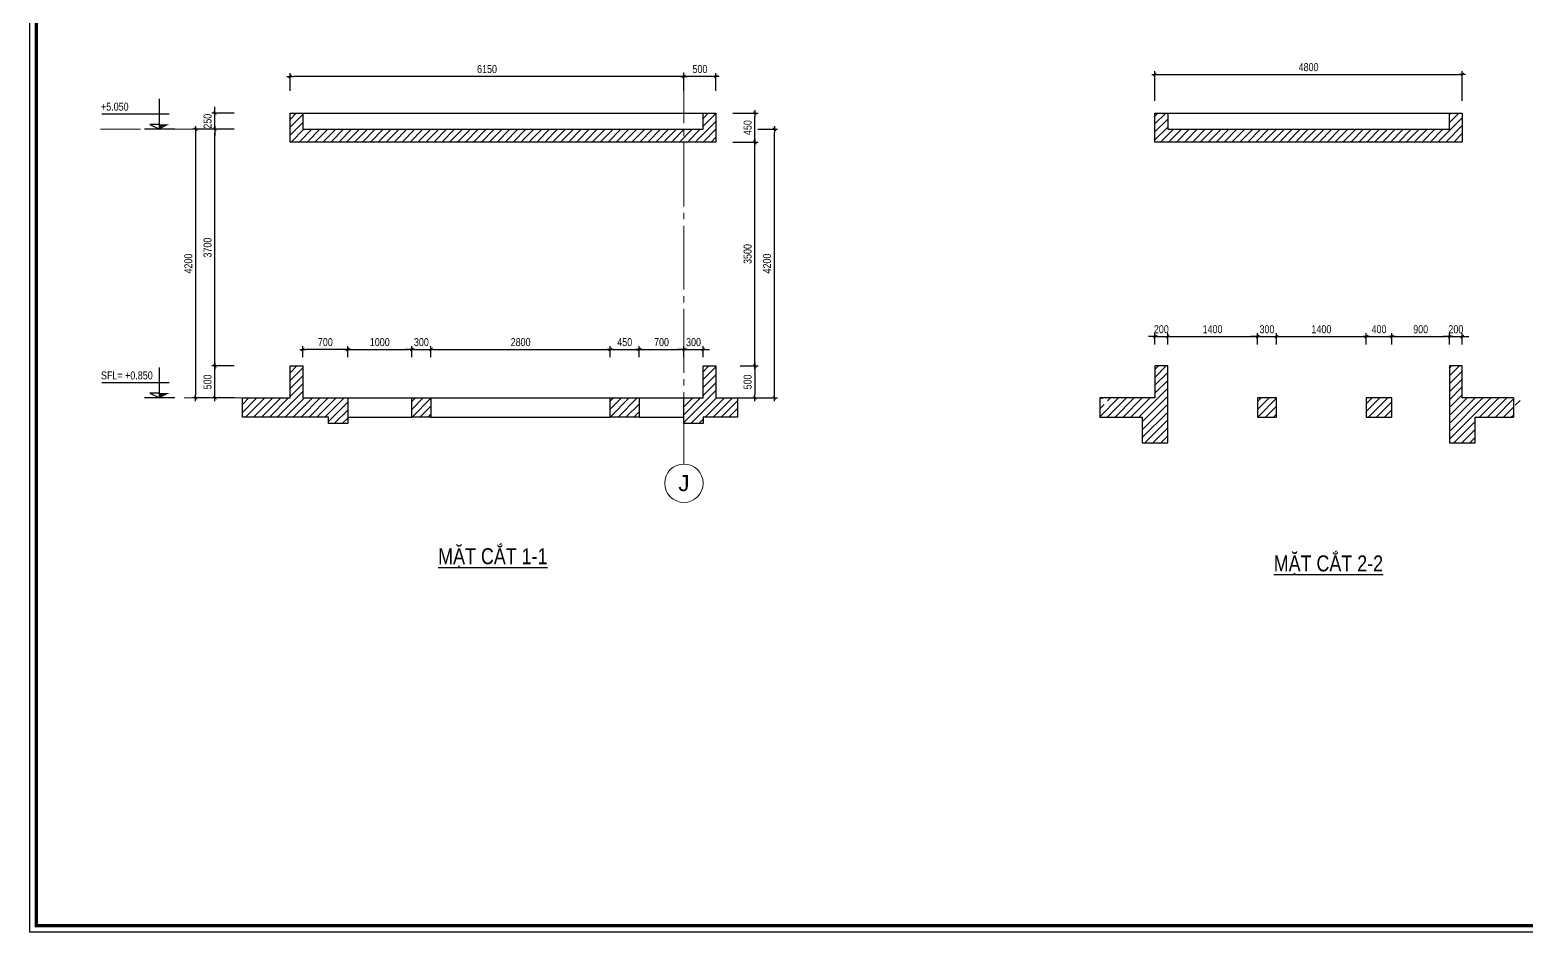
# Model space of a CAD drawing. Header units: millimetres. Extents: x -3582679 to -3542129, y 680309 to 797609.
# Drawn here: x -3582679 to -3559315, y 680309 to 694409 of the extents above; entities that cross this region are included whole.
import ezdxf
from ezdxf.enums import TextEntityAlignment as Align

# ---------------------------------------------------------------- set-up
doc = ezdxf.new("R2010")
doc.units = ezdxf.units.MM
doc.header["$LTSCALE"] = 100
doc.header["$MEASUREMENT"] = 0
doc.linetypes.add('A14-Chi tiet Thong gio ham$0$HTT Center', pattern=[13, 10, -1, 1, -1])
doc.layers.get('0').update_dxf_attribs({"lineweight": 9})
for name, color, linetype in [('01PM. TEXT A', 3, 'Continuous'), ('02PM. TEXT B', 4, 'Continuous'), ('04PM. THIN', 7, 'Continuous'), ('05PM. FRAME', 4, 'Continuous'), ('11PM. DIM', 2, 'Continuous'), ('13PM. HATCH', 8, 'Continuous'), ('A14-Chi tiet Thong gio ham$0$Floor', 3, 'Continuous')]:
    doc.layers.add(name, color=color, linetype=linetype)
doc.layers.add('A14-Chi tiet Thong gio ham$0$Ky hieu Truc', color=1, linetype='Continuous', lineweight=5)
doc.layers.add('A14-Chi tiet Thong gio ham$0$Luoi Truc', color=251, linetype='A14-Chi tiet Thong gio ham$0$HTT Center', lineweight=9)
doc.styles.add('[PMDC2013]STYLE', font='arial.ttf', dxfattribs={"width": 0.8})
doc.styles.add('A14-Chi tiet Thong gio ham$0$Arial_C', font='arial.ttf')
doc.dimstyles.new('20', dxfattribs={"dimtxt": 250, "dimasz": 200, "dimexe": 250, "dimexo": 0, "dimgap": 100, "dimtad": 1, "dimdec": 0, "dimlfac": 0.2, "dimzin": 0, "dimdsep": 46, "dimtxsty": '[PMDC2013]STYLE', "dimblk": 'TICK', "dimcen": 0, "dimdle": 300, "dimclrd": 2, "dimclre": 2, "dimclrt": 4, "dimadec": 0, "dimazin": 0, "dimtfac": 0.004, "dimtdec": 0, "dimtix": 1, "dimtmove": 2, "dimatfit": 3, "dimldrblk": 'TICK', "dimfxl": 1, "dimtvp": 0.8, "dimtolj": 1, "dimtzin": 0, "dimarcsym": 0})
pattern_1 = [(45, (1826.98, 0), (-61.8718434, 61.8718434), [])]
pattern_2 = [(45, (1365.61, 0), (-61.8718434, 61.8718434), [])]

# ---------------------------------------------------------------- blocks, each defined once
blk = doc.blocks.new('CHG_XX_Khung ten')
blk.add_lwpolyline([(15, 579), (826, 579), (826, 15), (15, 15)], close=True)
at = {"color": 4, "linetype": 'Continuous', "const_width": 1}
blk.add_lwpolyline([(17, 577), (824, 577), (824, 17), (17, 17)], close=True, dxfattribs=at)
blk = doc.blocks.new('TICK')
at = {"color": 0, "linetype": 'ByBlock'}
blk.add_line((1, 0), (-1, 0), dxfattribs=at)
at = {"color": 7, "linetype": 'ByBlock', "const_width": 0.25}
blk.add_lwpolyline([(-0.5, -0.5), (0.5, 0.5)], dxfattribs=at)
blk = doc.blocks.new('*D372')
at = {"layer": '11PM. DIM', "color": 2, "lineweight": -2, "ltscale": 0.3, "transparency": 16777216}
for p, q in [((-3571589, 689157), (-3571308, 689157)), ((-3571358, 689107), (-3571358, 688707)), ((-3571629, 688657), (-3571308, 688657))]:
    blk.add_line(p, q, dxfattribs=at)
at = {"layer": '11PM. DIM', "color": 2, "lineweight": -2, "ltscale": 0.3, "transparency": 16777216, "xscale": 50, "yscale": 50, "zscale": 50}
for p, rotation in [((-3571358, 689157), 90), ((-3571358, 688657), 270)]:
    blk.add_blockref('TICK', p, dxfattribs=dict(at, rotation=rotation))
at = {"layer": '11PM. DIM', "color": 4, "ltscale": 0.3, "transparency": 16777216, "insert": (-3571471, 688907), "char_height": 125, "attachment_point": 5, "rotation": 90, "style": '[PMDC2013]STYLE'}
blk.add_mtext('\\A1;500', dxfattribs=at)
blk = doc.blocks.new('*D373')
at = {"layer": '11PM. DIM', "color": 2, "lineweight": -2, "ltscale": 0.3, "transparency": 16777216}
for p, q in [((-3571703, 692657), (-3571308, 692657)), ((-3571358, 689207), (-3571358, 692607)), ((-3571589, 689157), (-3571308, 689157))]:
    blk.add_line(p, q, dxfattribs=at)
at = {"layer": '11PM. DIM', "color": 2, "lineweight": -2, "ltscale": 0.3, "transparency": 16777216, "xscale": 50, "yscale": 50, "zscale": 50}
for p, rotation in [((-3571358, 692657), 90), ((-3571358, 689157), 270)]:
    blk.add_blockref('TICK', p, dxfattribs=dict(at, rotation=rotation))
at = {"layer": '11PM. DIM', "color": 4, "ltscale": 0.3, "transparency": 16777216, "insert": (-3571471, 690907), "char_height": 125, "attachment_point": 5, "rotation": 90, "style": '[PMDC2013]STYLE'}
blk.add_mtext('\\A1;3500', dxfattribs=at)
blk = doc.blocks.new('*D374')
at = {"layer": '11PM. DIM', "color": 2, "lineweight": -2, "ltscale": 0.3, "transparency": 16777216}
for p, q in [((-3571703, 693107), (-3571308, 693107)), ((-3571358, 692707), (-3571358, 693057)), ((-3571703, 692657), (-3571308, 692657))]:
    blk.add_line(p, q, dxfattribs=at)
at = {"layer": '11PM. DIM', "color": 2, "lineweight": -2, "ltscale": 0.3, "transparency": 16777216, "xscale": 50, "yscale": 50, "zscale": 50}
for p, rotation in [((-3571358, 693107), 90), ((-3571358, 692657), 270)]:
    blk.add_blockref('TICK', p, dxfattribs=dict(at, rotation=rotation))
at = {"layer": '11PM. DIM', "color": 4, "ltscale": 0.3, "transparency": 16777216, "insert": (-3571471, 692882), "char_height": 125, "attachment_point": 5, "rotation": 90, "style": '[PMDC2013]STYLE'}
blk.add_mtext('\\A1;450', dxfattribs=at)
blk = doc.blocks.new('*D375')
at = {"layer": '11PM. DIM', "color": 2, "lineweight": -2, "ltscale": 0.3, "transparency": 16777216}
for p, q in [((-3571311, 692857), (-3571004, 692857)), ((-3571054, 688707), (-3571054, 692807)), ((-3571311, 688657), (-3571004, 688657))]:
    blk.add_line(p, q, dxfattribs=at)
at = {"layer": '11PM. DIM', "color": 2, "lineweight": -2, "ltscale": 0.3, "transparency": 16777216, "xscale": 50, "yscale": 50, "zscale": 50}
for p, rotation in [((-3571054, 692857), 90), ((-3571054, 688657), 270)]:
    blk.add_blockref('TICK', p, dxfattribs=dict(at, rotation=rotation))
at = {"layer": '11PM. DIM', "color": 4, "ltscale": 0.3, "transparency": 16777216, "insert": (-3571168, 690757), "char_height": 125, "attachment_point": 5, "rotation": 90, "style": '[PMDC2013]STYLE'}
blk.add_mtext('\\A1;4200', dxfattribs=at)
blk = doc.blocks.new('A14-Chi tiet Thong gio ham$0$HTT-Grid')
at = {"linetype": 'ByBlock', "lineweight": -2}
blk.add_line((0, 6), (0, 8.5), dxfattribs=at)
blk.add_circle((0, 0), 6, dxfattribs=at)
at = {"linetype": 'ByBlock', "lineweight": -2, "style": 'A14-Chi tiet Thong gio ham$0$Arial_C'}
blk.add_attdef('GRID', text='', height=5, dxfattribs=at).set_placement((0, 0), align=Align.MIDDLE)
blk = doc.blocks.new('*D376')
at = {"layer": '11PM. DIM', "color": 2, "lineweight": -2, "ltscale": 0.3, "transparency": 16777216}
for p, q in [((-3565161, 689617), (-3565211, 689617)), ((-3565111, 689490), (-3565111, 689667)), ((-3565111, 689617), (-3564911, 689617)), ((-3564911, 689490), (-3564911, 689667)), ((-3564861, 689617), (-3564811, 689617))]:
    blk.add_line(p, q, dxfattribs=at)
at = {"layer": '11PM. DIM', "color": 2, "lineweight": -2, "ltscale": 0.3, "transparency": 16777216, "xscale": 50, "yscale": 50, "zscale": 50}
blk.add_blockref('TICK', (-3565111, 689617), dxfattribs=at)
at = {"layer": '11PM. DIM', "color": 2, "lineweight": -2, "ltscale": 0.3, "transparency": 16777216, "xscale": 50, "yscale": 50, "zscale": 50, "rotation": 180}
blk.add_blockref('TICK', (-3564911, 689617), dxfattribs=at)
at = {"layer": '11PM. DIM', "color": 4, "ltscale": 0.3, "transparency": 16777216, "insert": (-3565011, 689730), "char_height": 125, "attachment_point": 5, "style": '[PMDC2013]STYLE'}
blk.add_mtext('\\A1;200', dxfattribs=at)
blk = doc.blocks.new('*D377')
at = {"layer": '11PM. DIM', "color": 2, "lineweight": -2, "ltscale": 0.3, "transparency": 16777216}
for p, q in [((-3564911, 689490), (-3564911, 689667)), ((-3564861, 689617), (-3563561, 689617)), ((-3563511, 689490), (-3563511, 689667))]:
    blk.add_line(p, q, dxfattribs=at)
at = {"layer": '11PM. DIM', "color": 2, "lineweight": -2, "ltscale": 0.3, "transparency": 16777216, "xscale": 50, "yscale": 50, "zscale": 50, "rotation": 180}
blk.add_blockref('TICK', (-3564911, 689617), dxfattribs=at)
at = {"layer": '11PM. DIM', "color": 2, "lineweight": -2, "ltscale": 0.3, "transparency": 16777216, "xscale": 50, "yscale": 50, "zscale": 50}
blk.add_blockref('TICK', (-3563511, 689617), dxfattribs=at)
at = {"layer": '11PM. DIM', "color": 4, "ltscale": 0.3, "transparency": 16777216, "insert": (-3564211, 689730), "char_height": 125, "attachment_point": 5, "style": '[PMDC2013]STYLE'}
blk.add_mtext('\\A1;1400', dxfattribs=at)
blk = doc.blocks.new('*D378')
at = {"layer": '11PM. DIM', "color": 2, "lineweight": -2, "ltscale": 0.3, "transparency": 16777216}
for p, q in [((-3563561, 689617), (-3563611, 689617)), ((-3563511, 689490), (-3563511, 689667)), ((-3563511, 689617), (-3563211, 689617)), ((-3563211, 689490), (-3563211, 689667)), ((-3563161, 689617), (-3563111, 689617))]:
    blk.add_line(p, q, dxfattribs=at)
at = {"layer": '11PM. DIM', "color": 2, "lineweight": -2, "ltscale": 0.3, "transparency": 16777216, "xscale": 50, "yscale": 50, "zscale": 50}
blk.add_blockref('TICK', (-3563511, 689617), dxfattribs=at)
at = {"layer": '11PM. DIM', "color": 2, "lineweight": -2, "ltscale": 0.3, "transparency": 16777216, "xscale": 50, "yscale": 50, "zscale": 50, "rotation": 180}
blk.add_blockref('TICK', (-3563211, 689617), dxfattribs=at)
at = {"layer": '11PM. DIM', "color": 4, "ltscale": 0.3, "transparency": 16777216, "insert": (-3563361, 689730), "char_height": 125, "attachment_point": 5, "style": '[PMDC2013]STYLE'}
blk.add_mtext('\\A1;300', dxfattribs=at)
blk = doc.blocks.new('*D379')
at = {"layer": '11PM. DIM', "color": 2, "lineweight": -2, "ltscale": 0.3, "transparency": 16777216}
for p, q in [((-3563211, 689490), (-3563211, 689667)), ((-3563161, 689617), (-3561861, 689617)), ((-3561811, 689490), (-3561811, 689667))]:
    blk.add_line(p, q, dxfattribs=at)
at = {"layer": '11PM. DIM', "color": 2, "lineweight": -2, "ltscale": 0.3, "transparency": 16777216, "xscale": 50, "yscale": 50, "zscale": 50, "rotation": 180}
blk.add_blockref('TICK', (-3563211, 689617), dxfattribs=at)
at = {"layer": '11PM. DIM', "color": 2, "lineweight": -2, "ltscale": 0.3, "transparency": 16777216, "xscale": 50, "yscale": 50, "zscale": 50}
blk.add_blockref('TICK', (-3561811, 689617), dxfattribs=at)
at = {"layer": '11PM. DIM', "color": 4, "ltscale": 0.3, "transparency": 16777216, "insert": (-3562511, 689730), "char_height": 125, "attachment_point": 5, "style": '[PMDC2013]STYLE'}
blk.add_mtext('\\A1;1400', dxfattribs=at)
blk = doc.blocks.new('*D380')
at = {"layer": '11PM. DIM', "color": 2, "lineweight": -2, "ltscale": 0.3, "transparency": 16777216}
for p, q in [((-3561811, 689490), (-3561811, 689667)), ((-3561761, 689617), (-3561461, 689617)), ((-3561411, 689490), (-3561411, 689667))]:
    blk.add_line(p, q, dxfattribs=at)
at = {"layer": '11PM. DIM', "color": 2, "lineweight": -2, "ltscale": 0.3, "transparency": 16777216, "xscale": 50, "yscale": 50, "zscale": 50, "rotation": 180}
blk.add_blockref('TICK', (-3561811, 689617), dxfattribs=at)
at = {"layer": '11PM. DIM', "color": 2, "lineweight": -2, "ltscale": 0.3, "transparency": 16777216, "xscale": 50, "yscale": 50, "zscale": 50}
blk.add_blockref('TICK', (-3561411, 689617), dxfattribs=at)
at = {"layer": '11PM. DIM', "color": 4, "ltscale": 0.3, "transparency": 16777216, "insert": (-3561611, 689730), "char_height": 125, "attachment_point": 5, "style": '[PMDC2013]STYLE'}
blk.add_mtext('\\A1;400', dxfattribs=at)
blk = doc.blocks.new('*D381')
at = {"layer": '11PM. DIM', "color": 2, "lineweight": -2, "ltscale": 0.3, "transparency": 16777216}
for p, q in [((-3561411, 689490), (-3561411, 689667)), ((-3561361, 689617), (-3560561, 689617)), ((-3560511, 689490), (-3560511, 689667))]:
    blk.add_line(p, q, dxfattribs=at)
at = {"layer": '11PM. DIM', "color": 2, "lineweight": -2, "ltscale": 0.3, "transparency": 16777216, "xscale": 50, "yscale": 50, "zscale": 50, "rotation": 180}
blk.add_blockref('TICK', (-3561411, 689617), dxfattribs=at)
at = {"layer": '11PM. DIM', "color": 2, "lineweight": -2, "ltscale": 0.3, "transparency": 16777216, "xscale": 50, "yscale": 50, "zscale": 50}
blk.add_blockref('TICK', (-3560511, 689617), dxfattribs=at)
at = {"layer": '11PM. DIM', "color": 4, "ltscale": 0.3, "transparency": 16777216, "insert": (-3560961, 689730), "char_height": 125, "attachment_point": 5, "style": '[PMDC2013]STYLE'}
blk.add_mtext('\\A1;900', dxfattribs=at)
blk = doc.blocks.new('*D382')
at = {"layer": '11PM. DIM', "color": 2, "lineweight": -2, "ltscale": 0.3, "transparency": 16777216}
for p, q in [((-3560561, 689617), (-3560611, 689617)), ((-3560511, 689490), (-3560511, 689667)), ((-3560511, 689617), (-3560311, 689617)), ((-3560311, 689490), (-3560311, 689667)), ((-3560261, 689617), (-3560211, 689617))]:
    blk.add_line(p, q, dxfattribs=at)
at = {"layer": '11PM. DIM', "color": 2, "lineweight": -2, "ltscale": 0.3, "transparency": 16777216, "xscale": 50, "yscale": 50, "zscale": 50}
blk.add_blockref('TICK', (-3560511, 689617), dxfattribs=at)
at = {"layer": '11PM. DIM', "color": 2, "lineweight": -2, "ltscale": 0.3, "transparency": 16777216, "xscale": 50, "yscale": 50, "zscale": 50, "rotation": 180}
blk.add_blockref('TICK', (-3560311, 689617), dxfattribs=at)
at = {"layer": '11PM. DIM', "color": 4, "ltscale": 0.3, "transparency": 16777216, "insert": (-3560411, 689730), "char_height": 125, "attachment_point": 5, "style": '[PMDC2013]STYLE'}
blk.add_mtext('\\A1;200', dxfattribs=at)
blk = doc.blocks.new('*D383')
at = {"layer": '11PM. DIM', "color": 2, "lineweight": -2, "ltscale": 0.3, "transparency": 16777216}
for p, q in [((-3578416, 689295), (-3578416, 689465)), ((-3577766, 689415), (-3578366, 689415)), ((-3577716, 689295), (-3577716, 689465))]:
    blk.add_line(p, q, dxfattribs=at)
at = {"layer": '11PM. DIM', "color": 2, "lineweight": -2, "ltscale": 0.3, "transparency": 16777216, "xscale": 50, "yscale": 50, "zscale": 50, "rotation": 180}
blk.add_blockref('TICK', (-3578416, 689415), dxfattribs=at)
at = {"layer": '11PM. DIM', "color": 2, "lineweight": -2, "ltscale": 0.3, "transparency": 16777216, "xscale": 50, "yscale": 50, "zscale": 50}
blk.add_blockref('TICK', (-3577716, 689415), dxfattribs=at)
at = {"layer": '11PM. DIM', "color": 4, "ltscale": 0.3, "transparency": 16777216, "insert": (-3578066, 689529), "char_height": 125, "attachment_point": 5, "style": '[PMDC2013]STYLE'}
blk.add_mtext('\\A1;700', dxfattribs=at)
blk = doc.blocks.new('*D384')
at = {"layer": '11PM. DIM', "color": 2, "lineweight": -2, "ltscale": 0.3, "transparency": 16777216}
for p, q in [((-3572466, 693455), (-3572466, 693732)), ((-3571966, 693455), (-3571966, 693732)), ((-3572016, 693682), (-3572416, 693682))]:
    blk.add_line(p, q, dxfattribs=at)
at = {"layer": '11PM. DIM', "color": 2, "lineweight": -2, "ltscale": 0.3, "transparency": 16777216, "xscale": 50, "yscale": 50, "zscale": 50, "rotation": 180}
blk.add_blockref('TICK', (-3572466, 693682), dxfattribs=at)
at = {"layer": '11PM. DIM', "color": 2, "lineweight": -2, "ltscale": 0.3, "transparency": 16777216, "xscale": 50, "yscale": 50, "zscale": 50}
blk.add_blockref('TICK', (-3571966, 693682), dxfattribs=at)
at = {"layer": '11PM. DIM', "color": 4, "ltscale": 0.3, "transparency": 16777216, "insert": (-3572216, 693796), "char_height": 125, "attachment_point": 5, "style": '[PMDC2013]STYLE'}
blk.add_mtext('\\A1;500', dxfattribs=at)
blk = doc.blocks.new('*D385')
at = {"layer": '11PM. DIM', "color": 2, "lineweight": -2, "ltscale": 0.3, "transparency": 16777216}
for p, q in [((-3578616, 693455), (-3578616, 693732)), ((-3572466, 693455), (-3572466, 693732)), ((-3572516, 693682), (-3578566, 693682))]:
    blk.add_line(p, q, dxfattribs=at)
at = {"layer": '11PM. DIM', "color": 2, "lineweight": -2, "ltscale": 0.3, "transparency": 16777216, "xscale": 50, "yscale": 50, "zscale": 50, "rotation": 180}
blk.add_blockref('TICK', (-3578616, 693682), dxfattribs=at)
at = {"layer": '11PM. DIM', "color": 2, "lineweight": -2, "ltscale": 0.3, "transparency": 16777216, "xscale": 50, "yscale": 50, "zscale": 50}
blk.add_blockref('TICK', (-3572466, 693682), dxfattribs=at)
at = {"layer": '11PM. DIM', "color": 4, "ltscale": 0.3, "transparency": 16777216, "insert": (-3575541, 693796), "char_height": 125, "attachment_point": 5, "style": '[PMDC2013]STYLE'}
blk.add_mtext('\\A1;6150', dxfattribs=at)
blk = doc.blocks.new('*D386')
at = {"layer": '11PM. DIM', "color": 2, "lineweight": -2, "ltscale": 0.3, "transparency": 16777216}
for p, q in [((-3565111, 693299), (-3565111, 693763)), ((-3565061, 693713), (-3560361, 693713)), ((-3560311, 693299), (-3560311, 693763))]:
    blk.add_line(p, q, dxfattribs=at)
at = {"layer": '11PM. DIM', "color": 2, "lineweight": -2, "ltscale": 0.3, "transparency": 16777216, "xscale": 50, "yscale": 50, "zscale": 50, "rotation": 180}
blk.add_blockref('TICK', (-3565111, 693713), dxfattribs=at)
at = {"layer": '11PM. DIM', "color": 2, "lineweight": -2, "ltscale": 0.3, "transparency": 16777216, "xscale": 50, "yscale": 50, "zscale": 50}
blk.add_blockref('TICK', (-3560311, 693713), dxfattribs=at)
at = {"layer": '11PM. DIM', "color": 4, "ltscale": 0.3, "transparency": 16777216, "insert": (-3562711, 693826), "char_height": 125, "attachment_point": 5, "style": '[PMDC2013]STYLE'}
blk.add_mtext('\\A1;4800', dxfattribs=at)
blk = doc.blocks.new('*D387')
at = {"layer": '11PM. DIM', "color": 2, "lineweight": -2, "ltscale": 0.3, "transparency": 16777216}
for p, q in [((-3577716, 689295), (-3577716, 689465)), ((-3577666, 689415), (-3576766, 689415)), ((-3576716, 689295), (-3576716, 689465))]:
    blk.add_line(p, q, dxfattribs=at)
at = {"layer": '11PM. DIM', "color": 2, "lineweight": -2, "ltscale": 0.3, "transparency": 16777216, "xscale": 50, "yscale": 50, "zscale": 50, "rotation": 180}
blk.add_blockref('TICK', (-3577716, 689415), dxfattribs=at)
at = {"layer": '11PM. DIM', "color": 2, "lineweight": -2, "ltscale": 0.3, "transparency": 16777216, "xscale": 50, "yscale": 50, "zscale": 50}
blk.add_blockref('TICK', (-3576716, 689415), dxfattribs=at)
at = {"layer": '11PM. DIM', "color": 4, "ltscale": 0.3, "transparency": 16777216, "insert": (-3577216, 689529), "char_height": 125, "attachment_point": 5, "style": '[PMDC2013]STYLE'}
blk.add_mtext('\\A1;1000', dxfattribs=at)
blk = doc.blocks.new('*D388')
at = {"layer": '11PM. DIM', "color": 2, "lineweight": -2, "ltscale": 0.3, "transparency": 16777216}
for p, q in [((-3576766, 689415), (-3576816, 689415)), ((-3576716, 689295), (-3576716, 689465)), ((-3576716, 689415), (-3576416, 689415)), ((-3576416, 689295), (-3576416, 689465)), ((-3576366, 689415), (-3576316, 689415))]:
    blk.add_line(p, q, dxfattribs=at)
at = {"layer": '11PM. DIM', "color": 2, "lineweight": -2, "ltscale": 0.3, "transparency": 16777216, "xscale": 50, "yscale": 50, "zscale": 50}
blk.add_blockref('TICK', (-3576716, 689415), dxfattribs=at)
at = {"layer": '11PM. DIM', "color": 2, "lineweight": -2, "ltscale": 0.3, "transparency": 16777216, "xscale": 50, "yscale": 50, "zscale": 50, "rotation": 180}
blk.add_blockref('TICK', (-3576416, 689415), dxfattribs=at)
at = {"layer": '11PM. DIM', "color": 4, "ltscale": 0.3, "transparency": 16777216, "insert": (-3576566, 689529), "char_height": 125, "attachment_point": 5, "style": '[PMDC2013]STYLE'}
blk.add_mtext('\\A1;300', dxfattribs=at)
blk = doc.blocks.new('*D389')
at = {"layer": '11PM. DIM', "color": 2, "lineweight": -2, "ltscale": 0.3, "transparency": 16777216}
for p, q in [((-3576416, 689295), (-3576416, 689465)), ((-3576366, 689415), (-3573666, 689415)), ((-3573616, 689295), (-3573616, 689465))]:
    blk.add_line(p, q, dxfattribs=at)
at = {"layer": '11PM. DIM', "color": 2, "lineweight": -2, "ltscale": 0.3, "transparency": 16777216, "xscale": 50, "yscale": 50, "zscale": 50, "rotation": 180}
blk.add_blockref('TICK', (-3576416, 689415), dxfattribs=at)
at = {"layer": '11PM. DIM', "color": 2, "lineweight": -2, "ltscale": 0.3, "transparency": 16777216, "xscale": 50, "yscale": 50, "zscale": 50}
blk.add_blockref('TICK', (-3573616, 689415), dxfattribs=at)
at = {"layer": '11PM. DIM', "color": 4, "ltscale": 0.3, "transparency": 16777216, "insert": (-3575016, 689529), "char_height": 125, "attachment_point": 5, "style": '[PMDC2013]STYLE'}
blk.add_mtext('\\A1;2800', dxfattribs=at)
blk = doc.blocks.new('*D390')
at = {"layer": '11PM. DIM', "color": 2, "lineweight": -2, "ltscale": 0.3, "transparency": 16777216}
for p, q in [((-3573616, 689295), (-3573616, 689465)), ((-3573566, 689415), (-3573216, 689415)), ((-3573166, 689295), (-3573166, 689465))]:
    blk.add_line(p, q, dxfattribs=at)
at = {"layer": '11PM. DIM', "color": 2, "lineweight": -2, "ltscale": 0.3, "transparency": 16777216, "xscale": 50, "yscale": 50, "zscale": 50, "rotation": 180}
blk.add_blockref('TICK', (-3573616, 689415), dxfattribs=at)
at = {"layer": '11PM. DIM', "color": 2, "lineweight": -2, "ltscale": 0.3, "transparency": 16777216, "xscale": 50, "yscale": 50, "zscale": 50}
blk.add_blockref('TICK', (-3573166, 689415), dxfattribs=at)
at = {"layer": '11PM. DIM', "color": 4, "ltscale": 0.3, "transparency": 16777216, "insert": (-3573391, 689529), "char_height": 125, "attachment_point": 5, "style": '[PMDC2013]STYLE'}
blk.add_mtext('\\A1;450', dxfattribs=at)
blk = doc.blocks.new('*D391')
at = {"layer": '11PM. DIM', "color": 2, "lineweight": -2, "ltscale": 0.3, "transparency": 16777216}
for p, q in [((-3573166, 689295), (-3573166, 689465)), ((-3573116, 689415), (-3572516, 689415)), ((-3572466, 689295), (-3572466, 689465))]:
    blk.add_line(p, q, dxfattribs=at)
at = {"layer": '11PM. DIM', "color": 2, "lineweight": -2, "ltscale": 0.3, "transparency": 16777216, "xscale": 50, "yscale": 50, "zscale": 50, "rotation": 180}
blk.add_blockref('TICK', (-3573166, 689415), dxfattribs=at)
at = {"layer": '11PM. DIM', "color": 2, "lineweight": -2, "ltscale": 0.3, "transparency": 16777216, "xscale": 50, "yscale": 50, "zscale": 50}
blk.add_blockref('TICK', (-3572466, 689415), dxfattribs=at)
at = {"layer": '11PM. DIM', "color": 4, "ltscale": 0.3, "transparency": 16777216, "insert": (-3572816, 689529), "char_height": 125, "attachment_point": 5, "style": '[PMDC2013]STYLE'}
blk.add_mtext('\\A1;700', dxfattribs=at)
blk = doc.blocks.new('*D392')
at = {"layer": '11PM. DIM', "color": 2, "lineweight": -2, "ltscale": 0.3, "transparency": 16777216}
for p, q in [((-3572516, 689415), (-3572566, 689415)), ((-3572466, 689295), (-3572466, 689465)), ((-3572466, 689415), (-3572166, 689415)), ((-3572166, 689295), (-3572166, 689465)), ((-3572116, 689415), (-3572066, 689415))]:
    blk.add_line(p, q, dxfattribs=at)
at = {"layer": '11PM. DIM', "color": 2, "lineweight": -2, "ltscale": 0.3, "transparency": 16777216, "xscale": 50, "yscale": 50, "zscale": 50}
blk.add_blockref('TICK', (-3572466, 689415), dxfattribs=at)
at = {"layer": '11PM. DIM', "color": 2, "lineweight": -2, "ltscale": 0.3, "transparency": 16777216, "xscale": 50, "yscale": 50, "zscale": 50, "rotation": 180}
blk.add_blockref('TICK', (-3572166, 689415), dxfattribs=at)
at = {"layer": '11PM. DIM', "color": 4, "ltscale": 0.3, "transparency": 16777216, "insert": (-3572316, 689529), "char_height": 125, "attachment_point": 5, "style": '[PMDC2013]STYLE'}
blk.add_mtext('\\A1;300', dxfattribs=at)
blk = doc.blocks.new('*D503')
at = {"layer": '11PM. DIM', "color": 2, "lineweight": -2, "ltscale": 0.3, "transparency": 16777216}
for p, q in [((-3579490, 692857), (-3579841, 692857)), ((-3579791, 689207), (-3579791, 692807)), ((-3579490, 689157), (-3579841, 689157))]:
    blk.add_line(p, q, dxfattribs=at)
at = {"layer": '11PM. DIM', "color": 2, "lineweight": -2, "ltscale": 0.3, "transparency": 16777216, "xscale": 50, "yscale": 50, "zscale": 50}
for p, rotation in [((-3579791, 692857), 90), ((-3579791, 689157), 270)]:
    blk.add_blockref('TICK', p, dxfattribs=dict(at, rotation=rotation))
at = {"layer": '11PM. DIM', "color": 4, "ltscale": 0.3, "transparency": 16777216, "insert": (-3579905, 691007), "char_height": 125, "attachment_point": 5, "rotation": 90, "style": '[PMDC2013]STYLE'}
blk.add_mtext('\\A1;3700', dxfattribs=at)
blk = doc.blocks.new('*D504')
at = {"layer": '11PM. DIM', "color": 2, "lineweight": -2, "ltscale": 0.3, "transparency": 16777216}
for p, q in [((-3579490, 693107), (-3579841, 693107)), ((-3579791, 693157), (-3579791, 693207)), ((-3579791, 692857), (-3579791, 693107)), ((-3579490, 692857), (-3579841, 692857)), ((-3579791, 692807), (-3579791, 692757))]:
    blk.add_line(p, q, dxfattribs=at)
at = {"layer": '11PM. DIM', "color": 2, "lineweight": -2, "ltscale": 0.3, "transparency": 16777216, "xscale": 50, "yscale": 50, "zscale": 50}
for p, rotation in [((-3579791, 693107), 270), ((-3579791, 692857), 90)]:
    blk.add_blockref('TICK', p, dxfattribs=dict(at, rotation=rotation))
at = {"layer": '11PM. DIM', "color": 4, "ltscale": 0.3, "transparency": 16777216, "insert": (-3579905, 692982), "char_height": 125, "attachment_point": 5, "rotation": 90, "style": '[PMDC2013]STYLE'}
blk.add_mtext('\\A1;250', dxfattribs=at)
blk = doc.blocks.new('*D505')
at = {"layer": '11PM. DIM', "color": 2, "lineweight": -2, "ltscale": 0.3, "transparency": 16777216}
for p, q in [((-3579859, 692857), (-3580141, 692857)), ((-3580091, 692807), (-3580091, 688707)), ((-3579859, 688657), (-3580141, 688657))]:
    blk.add_line(p, q, dxfattribs=at)
at = {"layer": '11PM. DIM', "color": 2, "lineweight": -2, "ltscale": 0.3, "transparency": 16777216, "xscale": 50, "yscale": 50, "zscale": 50}
for p, rotation in [((-3580091, 692857), 90), ((-3580091, 688657), 270)]:
    blk.add_blockref('TICK', p, dxfattribs=dict(at, rotation=rotation))
at = {"layer": '11PM. DIM', "color": 4, "ltscale": 0.3, "transparency": 16777216, "insert": (-3580205, 690757), "char_height": 125, "attachment_point": 5, "rotation": 90, "style": '[PMDC2013]STYLE'}
blk.add_mtext('\\A1;4200', dxfattribs=at)
blk = doc.blocks.new('*D506')
at = {"layer": '11PM. DIM', "color": 2, "lineweight": -2, "ltscale": 0.3, "transparency": 16777216}
for p, q in [((-3579490, 689157), (-3579841, 689157)), ((-3579791, 688707), (-3579791, 689107)), ((-3579490, 688657), (-3579841, 688657))]:
    blk.add_line(p, q, dxfattribs=at)
at = {"layer": '11PM. DIM', "color": 2, "lineweight": -2, "ltscale": 0.3, "transparency": 16777216, "xscale": 50, "yscale": 50, "zscale": 50}
for p, rotation in [((-3579791, 689157), 90), ((-3579791, 688657), 270)]:
    blk.add_blockref('TICK', p, dxfattribs=dict(at, rotation=rotation))
at = {"layer": '11PM. DIM', "color": 4, "ltscale": 0.3, "transparency": 16777216, "insert": (-3579905, 688907), "char_height": 125, "attachment_point": 5, "rotation": 90, "style": '[PMDC2013]STYLE'}
blk.add_mtext('\\A1;500', dxfattribs=at)
blk = doc.blocks.new('*U24')
at = {"layer": '04PM. THIN'}
for p, q in [((0, 0), (0, 950)), ((-300, 475), (1800, 475)), ((0, 150), (300, 150)), ((300, 150), (0, 0))]:
    blk.add_line(p, q, dxfattribs=at)
at = {"layer": '04PM. THIN', "linetype": 'ByBlock'}
blk.add_line((-475, 0), (475, 0), dxfattribs=at)
at = {"layer": '04PM. THIN'}
blk.add_solid([(0, 0), (0, 150), (-300, 150)], dxfattribs=at)

msp = doc.modelspace()

# ---------------------------------------------------------------- block references
at = {"layer": '04PM. THIN', "xscale": 50, "yscale": 50, "zscale": 50}
msp.add_blockref('CHG_XX_Khung ten', (-3583429.2, 679559.1), dxfattribs=at)

# ---------------------------------------------------------------- next in the draw order: hatches: boundary and pattern name
at = {"layer": '13PM. HATCH'}
h = msp.add_hatch(dxfattribs=at)
h.set_pattern_fill('ANSI31', color=256, scale=700, style=0)
h.set_pattern_definition(pattern_2)
h.paths.add_polyline_path([(-3578416.4, 692856.9), (-3578416.4, 693106.9), (-3578616.4, 693106.9), (-3578616.4, 692656.9), (-3571966.3, 692656.9), (-3571966.3, 693106.9), (-3572166.3, 693106.9), (-3572166.3, 692856.9)])
h = msp.add_hatch(dxfattribs=at)
h.set_pattern_fill('ANSI31', color=256, scale=700, style=0)
h.set_pattern_definition(pattern_1)
h.paths.add_polyline_path([(-3560310.6, 692656.9), (-3560310.6, 693106.9), (-3560510.6, 693106.9), (-3560510.6, 692856.9), (-3564910.6, 692856.9), (-3564910.6, 693106.9), (-3565110.6, 693106.9), (-3565110.6, 692656.9)])
h = msp.add_hatch(dxfattribs=at)
h.set_pattern_fill('ANSI31', color=256, scale=700, style=0)
h.set_pattern_definition(pattern_2)
h.paths.add_polyline_path([(-3579361.8, 688656.9), (-3578616.4, 688656.9), (-3578616.4, 689156.9), (-3578416.4, 689156.9), (-3578416.4, 688656.9), (-3577716.4, 688656.9), (-3577716.4, 688256.9), (-3578016.4, 688256.9), (-3578016.4, 688356.9), (-3579361.8, 688356.9)])
h = msp.add_hatch(dxfattribs=at)
h.set_pattern_fill('ANSI31', color=256, scale=700, style=0)
h.set_pattern_definition(pattern_2)
h.paths.add_polyline_path([(-3571629.4, 688356.9), (-3572166.4, 688356.9), (-3572166.4, 688256.9), (-3572466.4, 688256.9), (-3572466.4, 688656.9), (-3572166.4, 688656.9), (-3572166.4, 689156.9), (-3571966.3, 689156.9), (-3571966.3, 688656.9), (-3571629.4, 688656.9)])
h = msp.add_hatch(dxfattribs=at)
h.set_pattern_fill('ANSI31', color=256, scale=700, style=0)
h.set_pattern_definition(pattern_1)
h.paths.add_polyline_path([(-3564910.6, 689156.9), (-3565110.6, 689156.9), (-3565110.6, 688656.9), (-3565973.3, 688656.9), (-3565801.5, 688594.4), (-3565973.3, 688531.9), (-3565973.3, 688356.9), (-3565310.6, 688356.9), (-3565310.6, 687956.9), (-3564910.6, 687956.9)])
h = msp.add_hatch(dxfattribs=at)
h.set_pattern_fill('ANSI31', color=256, scale=700, style=0)
h.set_pattern_definition(pattern_1)
h.paths.add_polyline_path([(-3559513.7, 688531.9), (-3559342, 688594.4), (-3559513.7, 688656.9), (-3560260.6, 688656.9), (-3560310.6, 688656.9), (-3560310.6, 689156.9), (-3560510.6, 689156.9), (-3560510.6, 687956.9), (-3560110.6, 687956.9), (-3560110.6, 688356.9), (-3559513.7, 688356.9)])
h.paths.add_polyline_path([(-3563510.6, 688356.9), (-3563210.6, 688356.9), (-3563210.6, 688656.9), (-3563510.6, 688656.9)])
h = msp.add_hatch(dxfattribs=at)
h.set_pattern_fill('ANSI31', color=256, scale=700, style=0)
h.set_pattern_definition(pattern_2)
h.paths.add_polyline_path([(-3576716.4, 688656.9), (-3576416.4, 688656.9), (-3576416.4, 688356.9), (-3576716.4, 688356.9)])
h = msp.add_hatch(dxfattribs=at)
h.set_pattern_fill('ANSI31', color=256, scale=700, style=0)
h.set_pattern_definition(pattern_2)
h.paths.add_polyline_path([(-3573616.4, 688656.9), (-3573166.4, 688656.9), (-3573166.4, 688356.9), (-3573616.4, 688356.9)])
h = msp.add_hatch(dxfattribs=at)
h.set_pattern_fill('ANSI31', color=256, scale=700, style=0)
h.set_pattern_definition(pattern_1)
h.paths.add_polyline_path([(-3561810.6, 688356.9), (-3561410.6, 688356.9), (-3561410.6, 688656.9), (-3561810.6, 688656.9)])

# ---------------------------------------------------------------- next in the draw order: linework, layer by layer
at = {"layer": '05PM. FRAME'}
for p, q in [((-3565973.3, 688656.9), (-3565973.3, 688356.9)), ((-3559513.7, 688656.9), (-3559513.7, 688356.9))]:
    msp.add_line(p, q, dxfattribs=at)
for points in [[(-3571966.3, 693106.9), (-3571966.3, 692656.9), (-3578616.4, 692656.9), (-3578616.4, 693106.9), (-3578416.4, 693106.9), (-3578416.4, 692856.9), (-3572166.3, 692856.9), (-3572166.3, 693106.9)], [(-3560310.6, 693106.9), (-3560310.6, 692656.9), (-3565110.6, 692656.9), (-3565110.6, 693106.9), (-3564910.6, 693106.9), (-3564910.6, 692856.9), (-3560510.6, 692856.9), (-3560510.6, 693106.9)], [(-3579361.8, 688656.9), (-3578616.4, 688656.9), (-3578616.4, 689156.9), (-3578416.4, 689156.9), (-3578416.4, 688656.9), (-3577716.4, 688656.9), (-3577716.4, 688256.9), (-3578016.4, 688256.9), (-3578016.4, 688356.9), (-3579361.8, 688356.9)], [(-3571629.4, 688356.9), (-3572166.4, 688356.9), (-3572166.4, 688256.9), (-3572466.4, 688256.9), (-3572466.4, 688656.9), (-3572166.4, 688656.9), (-3572166.4, 689156.9), (-3571966.3, 689156.9), (-3571966.3, 688656.9), (-3571629.4, 688656.9)], [(-3576716.4, 688656.9), (-3576416.4, 688656.9), (-3576416.4, 688356.9), (-3576716.4, 688356.9)], [(-3573616.4, 688656.9), (-3573166.4, 688656.9), (-3573166.4, 688356.9), (-3573616.4, 688356.9)], [(-3563510.6, 688356.9), (-3563210.6, 688356.9), (-3563210.6, 688656.9), (-3563510.6, 688656.9)], [(-3561810.6, 688356.9), (-3561410.6, 688356.9), (-3561410.6, 688656.9), (-3561810.6, 688656.9)]]:
    msp.add_lwpolyline(points, close=True, dxfattribs=at)
for points in [[(-3565973.3, 688356.9), (-3565310.6, 688356.9), (-3565310.6, 687956.9), (-3564910.6, 687956.9), (-3564910.6, 689156.9), (-3565110.6, 689156.9), (-3565110.6, 688656.9), (-3565973.3, 688656.9)], [(-3559513.7, 688656.9), (-3560310.6, 688656.9), (-3560310.6, 689156.9), (-3560510.6, 689156.9), (-3560510.6, 687956.9), (-3560110.6, 687956.9), (-3560110.6, 688356.9), (-3559513.7, 688356.9)]]:
    msp.add_lwpolyline(points, dxfattribs=at)
at = {"layer": '13PM. HATCH'}
for points in [[(-3577716.4, 688656.9), (-3576716.4, 688656.9)], [(-3576416.4, 688656.9), (-3573616.4, 688656.9)], [(-3573166.4, 688656.9), (-3572466.4, 688656.9)], [(-3577716.4, 688356.9), (-3576716.4, 688356.9)], [(-3576416.4, 688356.9), (-3573616.4, 688356.9)], [(-3573166.4, 688356.9), (-3572466.4, 688356.9)]]:
    msp.add_lwpolyline(points, dxfattribs=at)
at = {"layer": 'A14-Chi tiet Thong gio ham$0$Floor'}
for p, q in [((-3578416.4, 693106.9), (-3572166.3, 693106.9)), ((-3564910.6, 693106.9), (-3560510.6, 693106.9))]:
    msp.add_line(p, q, dxfattribs=at)
at = {"layer": 'A14-Chi tiet Thong gio ham$0$Luoi Truc'}
for points in [[(-3572466.4, 687749.5), (-3572466.4, 693743.6)], [(-3579651.4, 692856.9), (-3581579.2, 692856.9)], [(-3579272.6, 688656.9), (-3580283.2, 688656.9)]]:
    msp.add_lwpolyline(points, dxfattribs=at)

# ---------------------------------------------------------------- next in the draw order: block references
at = {"layer": '02PM. TEXT B', "ltscale": 500, "xscale": -0.5, "yscale": 0.5, "zscale": 0.5}
for p in [(-3580654.2, 692856.9), (-3580654.2, 688656.9)]:
    msp.add_blockref('*U24', p, dxfattribs=at)
at = {"layer": 'A14-Chi tiet Thong gio ham$0$Ky hieu Truc'}
ref = msp.add_blockref('A14-Chi tiet Thong gio ham$0$HTT-Grid', (-3572466.4, 687324.5), dxfattribs=dict(at, xscale=50, yscale=50, zscale=50))
ref.add_attrib('GRID', 'J', dxfattribs={"layer": '0', "color": 0, "linetype": 'ByBlock', "lineweight": -2, "height": 250, "style": 'A14-Chi tiet Thong gio ham$0$Arial_C'}).set_placement((-3572466.4, 687324.5), align=Align.MIDDLE)

# ---------------------------------------------------------------- next in the draw order: texts
at = {"layer": '01PM. TEXT A', "style": '[PMDC2013]STYLE', "width": 0.8}
for s, p in [('%%UMẶT CẮT 1-1', (-3575449.9, 686059.2)), ('%%UMẶT CẮT 2-2', (-3562401.8, 685946.3))]:
    msp.add_text(s, height=250, dxfattribs=at).set_placement(p, align=Align.CENTER)
at = {"layer": '02PM. TEXT B', "ltscale": 500, "style": '[PMDC2013]STYLE', "width": 0.8}
for s, p in [('+5.050', (-3581569.4, 693209.4, 0)), ('SFL= +0.850', (-3581569.4, 689009.4, 0))]:
    msp.add_text(s, height=125, dxfattribs=at).set_placement(p, align=Align.MIDDLE_LEFT)

# ---------------------------------------------------------------- next in the draw order: dimensions: what is measured, and where the dimension line sits
at = {"layer": '11PM. DIM', "ltscale": 0.3}
for base, p1, p2, picture, middle in [((-3578616.4, 693681.9), (-3572466.4, 693454.6), (-3578616.4, 693454.6), '*D385', (-3575541.4, 693795.7)), ((-3572466.4, 693681.9), (-3571966.3, 693454.6), (-3572466.4, 693454.6), '*D384', (-3572216.4, 693795.7)), ((-3560310.6, 693712.6), (-3565110.6, 693298.5), (-3560310.6, 693298.5), '*D386', (-3562710.6, 693826.4)), ((-3578416.4, 689415.4), (-3577716.4, 689295.2), (-3578416.4, 689295.2), '*D383', (-3578066.4, 689529.2)), ((-3576716.4, 689415.4), (-3577716.4, 689295.2), (-3576716.4, 689295.2), '*D387', (-3577216.4, 689529.2)), ((-3576416.4, 689415.4), (-3576716.4, 689295.2), (-3576416.4, 689295.2), '*D388', (-3576566.4, 689529.3)), ((-3573616.4, 689415.4), (-3576416.4, 689295.2), (-3573616.4, 689295.2), '*D389', (-3575016.4, 689529.2)), ((-3573166.4, 689415.4), (-3573616.4, 689295.2), (-3573166.4, 689295.2), '*D390', (-3573391.4, 689529.2)), ((-3572466.4, 689415.4), (-3573166.4, 689295.2), (-3572466.4, 689295.2), '*D391', (-3572816.4, 689529.2)), ((-3572166.4, 689415.4), (-3572466.4, 689295.2), (-3572166.4, 689295.2), '*D392', (-3572316.4, 689529.3))]:
    dim = msp.add_linear_dim(base=base, p1=p1, p2=p2, dimstyle='20', override={"dimscale": 0.5, "dimasz": 100, "dimexe": 100, "dimlfac": 1, "dimdle": 100}, dxfattribs=at)
    dim.commit()
    dim.dimension.update_dxf_attribs({"geometry": picture, "text_midpoint": middle})
for base, p1, p2, angle, picture, middle in [((-3579791, 693106.9), (-3579490.4, 692856.9), (-3579490.4, 693106.9), 90, '*D504', (-3579904.8, 692981.9)), ((-3571357.6, 693106.9), (-3571703.2, 692656.9), (-3571703.2, 693106.9), 90, '*D374', (-3571471.4, 692881.9)), ((-3580091, 688656.9), (-3579859.2, 692856.9), (-3579859.2, 688656.9), 90, '*D505', (-3580204.8, 690756.9)), ((-3579791, 692856.9), (-3579490.4, 689156.9), (-3579490.4, 692856.9), 90, '*D503', (-3579904.9, 691006.9)), ((-3571054.3, 692856.9), (-3571310.6, 688656.9), (-3571310.6, 692856.9), 90, '*D375', (-3571168.1, 690756.9)), ((-3571357.6, 692656.9), (-3571588.8, 689156.9), (-3571703.2, 692656.9), 90, '*D373', (-3571471.5, 690906.9)), ((-3564910.6, 689616.6), (-3565110.6, 689489.8), (-3564910.6, 689489.8), 180, '*D376', (-3565010.6, 689730.4)), ((-3563510.6, 689616.6), (-3564910.6, 689489.8), (-3563510.6, 689489.8), 180, '*D377', (-3564210.6, 689730.4)), ((-3563210.7, 689616.6), (-3563510.6, 689489.8), (-3563210.7, 689489.8), 180, '*D378', (-3563360.6, 689730.5)), ((-3561810.7, 689616.6), (-3563210.7, 689489.8), (-3561810.7, 689489.8), 180, '*D379', (-3562510.7, 689730.4)), ((-3561410.7, 689616.6), (-3561810.7, 689489.8), (-3561410.7, 689489.8), 180, '*D380', (-3561610.7, 689730.4)), ((-3560510.7, 689616.6), (-3561410.7, 689489.8), (-3560510.7, 689489.8), 180, '*D381', (-3560960.7, 689730.4)), ((-3560310.6, 689616.6), (-3560510.7, 689489.8), (-3560310.6, 689489.8), 180, '*D382', (-3560410.7, 689730.4)), ((-3579791, 689156.9), (-3579490.4, 688656.9), (-3579490.4, 689156.9), 90, '*D506', (-3579904.8, 688906.9)), ((-3571357.6, 688656.9), (-3571588.8, 689156.9), (-3571629.4, 688656.9), 90, '*D372', (-3571471.4, 688906.9))]:
    dim = msp.add_linear_dim(base=base, p1=p1, p2=p2, angle=angle, dimstyle='20', override={"dimscale": 0.5, "dimasz": 100, "dimexe": 100, "dimlfac": 1, "dimdle": 100}, dxfattribs=at)
    dim.commit()
    dim.dimension.update_dxf_attribs({"geometry": picture, "text_midpoint": middle})

doc.saveas('drawing.dxf')
